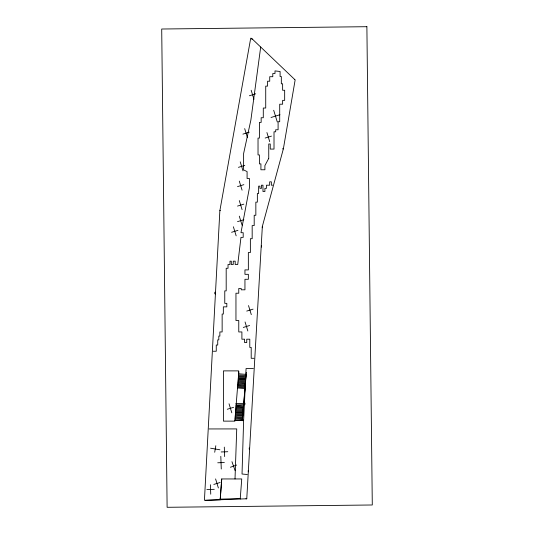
<?xml version="1.0" encoding="UTF-8"?>
<svg xmlns="http://www.w3.org/2000/svg" width="534" height="534" viewBox="0 0 534 534"><rect width="100%" height="100%" fill="white"/><g stroke="black" fill="none" stroke-linecap="round" stroke-linejoin="round"><path stroke-width="0.8" d="M253.343 368.54L246.074 368.54L243.631 420.205L242.029 474.018L247.302 474.512M235.013 478.951L236.736 428.915L209.121 428.949M219.861 210.61L204.435 500.251L205.336 500.305L246.768 498.776L262.341 226.436L283.374 148.819L295.148 79.913L251.587 38.355L250.713 38.201L219.881 210.61L220.562 210.623M245.914 498.809L246.768 498.776M240.22 499.016L241.742 478.951L221.73 478.951L220.215 499.757L205.336 500.338M220.328 497.862L220.175 499.791L221.73 478.951M234.86 420.772L238.818 371.677M242.316 420.558L246.074 374.387L238.685 373.787L238.685 370.883L223.426 370.883L223.426 421.126L234.907 421.126L234.907 420.198L243.631 420.205M242.416 420.759L246.321 372.352M260.692 47.039L250.867 120.11L243.611 153.565L243.611 169.912L247.088 171.581L247.088 178.51L249.445 178.51L249.445 187.648L240.968 232.704L243.19 232.704L243.19 237.363L240.968 237.363L237.723 264.517L235.194 264.517L235.194 261.179L233.245 261.179L233.245 264.517L231.302 264.517L231.302 261.179L229.987 261.179L229.987 264.517L228.025 264.517L228.025 268.282L226.189 268.282L226.189 290.883L224.767 290.883L224.767 303.352L226.823 303.352L226.823 306.856L223.339 306.856L223.339 314.045L222.144 314.045L222.144 331.948L219.861 331.948L219.861 336.086L218.806 336.086L218.806 339.891L217.725 339.891L217.725 345.037L216.263 345.037L216.263 351.239L213.246 351.239M214.701 452.258L215.816 445.736M230.408 467.25L236.649 465.041M249.398 95.753L255.719 93.804M271.025 117.48L279.943 114.737M242.91 134.121L249.238 132.172M265.151 138.052L271.472 136.11M238.451 167.336L244.779 165.386M237.523 186.613L243.844 184.664M237.523 206.084L243.844 204.142M237.523 221.65L243.844 219.701M231.609 232.283L237.937 230.334M246.741 311.082L253.069 309.139M243.29 327.449L249.612 325.5M227.264 409.264L233.585 407.322M213.82 484.425L220.142 482.476M235.854 403.631L245.226 403.283M235.908 404.979L245.033 404.639M221.163 451.964L227.778 451.717M217.732 462.784L224.347 462.537M206.865 489.598L214.274 489.324M240.22 498.582L220.215 499.136M282.446 148.819L283.374 148.819M272.587 185.205L271.352 185.205L271.352 181.834L269.663 181.834L269.663 185.205L266.439 185.205L266.439 188.328L264.904 188.328L264.904 191.512L262.975 191.512L262.975 185.205L261.46 185.205L261.46 188.328L259.924 188.328L259.924 186.139L258.636 186.139L258.636 193.515L257.361 193.515L257.361 202.132L255.846 202.132L255.846 215.275L254.197 215.275L254.197 225.582L252.175 225.582L252.175 238.705L250.373 238.705L250.373 252.529L248.35 252.529L248.35 269.904L244.946 269.904L244.946 274.329L248.35 274.329L248.35 279.289L244.946 279.289L244.946 289.815L241.234 289.815L241.234 288.5L238.765 288.5L238.765 293.219L235.955 293.219L235.955 320.527L238.765 320.527L238.765 331.948L241.895 331.948L241.895 339.197L244.592 339.197L244.592 342.581L246.741 342.581L246.741 339.197L249.792 339.197L249.792 347.414L251.2 347.414L251.2 358.301L253.924 358.301M242.469 420.098L234.94 420.205L242.423 420.211M215.509 292.272L214.822 292.238L214.735 293.813L215.429 293.847M262.341 226.436L262.267 227.764M238.591 374.961L245.98 375.562M238.504 375.989L245.9 376.59M238.431 376.884L245.827 377.485M238.351 377.872L245.747 378.472M238.284 378.673L245.68 379.274M238.224 379.46L245.613 380.061M238.144 380.448L245.533 381.049M238.064 381.396L245.46 382.004M237.99 382.351L245.38 382.951M237.917 383.232L245.306 383.833M237.83 384.253L245.226 384.854M237.757 385.168L245.153 385.768M237.69 386.049L245.079 386.649M237.61 387.016L244.999 387.617M237.53 387.951L244.926 388.552M236.115 405.339L243.504 405.94M236.041 406.294L243.431 406.895M235.981 407.001L243.371 407.602M235.908 407.896L243.297 408.497M235.828 408.87L243.217 409.471M235.748 409.892L243.137 410.499M235.668 410.886L243.057 411.487M235.587 411.834L242.977 412.435M235.521 412.622L242.917 413.223M235.447 413.59L242.837 414.19M235.367 414.524L242.756 415.125M235.3 415.385L242.69 415.986M235.207 416.52L242.596 417.121M235.134 417.434L242.523 418.035M235.06 418.329L242.449 418.936M294.341 79.479L294.768 79.553M210.596 448.2L219.921 449.795M251.28 38.909L252.368 39.102M231.95 461.683L235.107 470.608M273.688 110.271L277.273 121.939M266.92 132.559L269.703 141.603M251.167 90.253L253.95 99.297M244.679 128.627L247.469 137.672M240.227 161.842L243.01 170.887M239.292 181.113L242.076 190.157M239.292 200.59L242.076 209.635M239.292 216.15L242.076 225.194M233.378 226.783L236.161 235.828M248.517 305.588L251.3 314.633M245.059 321.949L247.843 331M229.033 403.771L231.816 412.815M215.589 478.925L218.373 487.969M261.493 245.747L261.54 247.095M249.224 447.993L249.278 449.341M248.237 470.467L248.283 471.816M224.3 447.112L224.647 456.57M220.809 456.323L221.276 468.999M210.396 484.732L210.743 494.19M268.749 158.351L264.897 165.6L264.897 169.772L260.912 169.772L260.912 163.891L259.411 163.891L259.411 154.94L258.029 154.94L258.029 138.086L259.411 138.086L259.411 122.399L261.153 122.399L261.153 117.734L263.289 117.734L263.289 108.035L265.725 108.035L265.725 86.128L267.561 86.128L267.561 81.221L269.73 81.221L269.73 76.709L272.787 76.709L272.787 73.538L274.997 73.538L274.997 70.902L280.096 71.503L280.096 76.522L281.331 76.522L281.331 83.805L282.626 83.805L282.626 90.253L284.662 90.253L284.662 100.359L282.626 100.359L282.626 104.203L279.703 104.203L279.703 121.712L278.094 121.712L278.094 129.775L275.691 129.775L275.691 131.798L274.009 131.798L274.009 149.086L270.244 149.086L270.244 143.993L268.749 143.993L268.749 158.351M366.885 26.7L161.709 29.016L167.115 507.3L372.291 504.984L366.885 26.7"/></g></svg>
